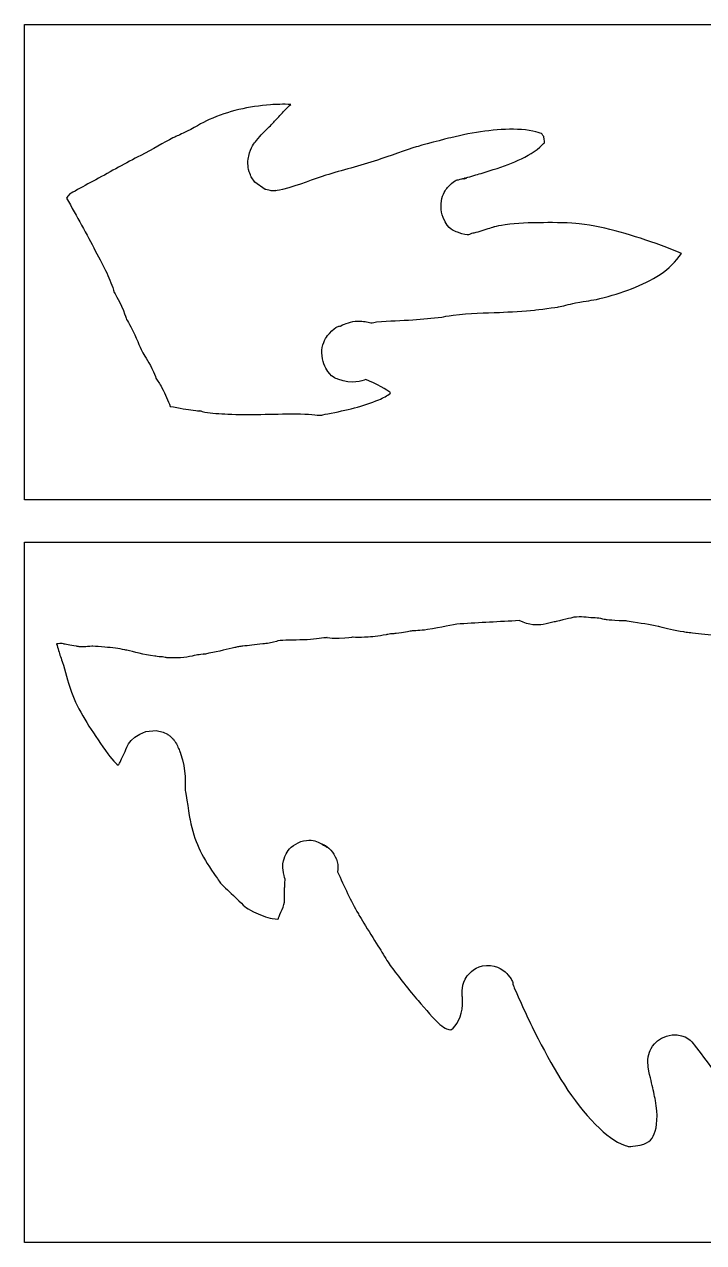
# Model space of a CAD drawing. Header units: millimetres. Extents: x 1 to 130, y 1 to 1067.
# Drawn here: x 0.5 to 64.5, y 952.5 to 1067.3 of the extents above; entities that cross this region are included whole.
import ezdxf

# ---------------------------------------------------------------- set-up
doc = ezdxf.new("R2010")
doc.units = ezdxf.units.MM
doc.layers.add('Calque_1', color=7, linetype='CONTINUOUS')

msp = doc.modelspace()

# ---------------------------------------------------------------- linework, layer by layer
at = {"layer": 'Calque_1', "color": 7}
for points in [[(0.50035, 1067.2762), (66.3418, 1067.2762), (66.3418, 1039.1782), (66.3418, 1022.4851), (0.50035, 1022.4851)], [(21.62637, 1054.845)], [(62.37184, 1045.6758)], [(11.58844, 1036.4515)], [(0.50035, 1018.4848), (70.34208, 1018.4848), (91.02764, 1018.4848), (91.02764, 952.4853), (0.50035, 952.4853)]]:
    msp.add_lwpolyline(points, close=True, dxfattribs=at)
for points in [[(49.43238, 1056.6742), (49.43238, 1056.6748)], [(33.76842, 1054.4947), (33.76842, 1054.4952)], [(23.17825, 1051.7298), (22.19969, 1052.4156), (21.86196, 1052.9149)], [(41.89076, 1052.7157), (41.91466, 1052.7157)], [(41.95356, 1052.7777), (41.95356, 1052.7777), (41.97846, 1052.7887), (41.99446, 1052.7887)], [(42.14044, 1052.7827), (42.06064, 1052.8037)], [(62.37168, 1045.6748), (62.37184, 1045.6758)], [(12.51342, 1034.862), (12.51342, 1034.8614)], [(16.90777, 1030.8673), (16.93267, 1030.8673), (16.93267, 1030.8673), (16.97057, 1030.8673)], [(47.11242, 1011.0947), (47.10242, 1011.0947)], [(29.02222, 1009.4853), (29.00622, 1009.4953)], [(31.46082, 1009.5247), (31.41082, 1009.5247)], [(37.02032, 1010.1293), (36.91492, 1010.1133)], [(4.17962, 1008.9075), (4.05182, 1008.9305)], [(11.93982, 1000.6374), (12.90212, 1000.7498), (13.57042, 1000.5931), (13.96552, 1000.3943)], [(15.20262, 998.6175), (15.21662, 998.5735)], [(28.55422, 990.0311), (28.51122, 990.0411)]]:
    msp.add_lwpolyline(points, dxfattribs=at)
for points in [[(23.69394, 1059.7005), (21.65121, 1059.5329), (19.67174, 1059.1066), (17.91576, 1058.3032)], [(25.58561, 1059.7325), (24.91265, 1059.7535), (24.18053, 1059.7435), (23.69394, 1059.7005)], [(25.07209, 1059.2249), (25.29009, 1059.4398), (25.42308, 1059.573), (25.58561, 1059.7325)], [(23.98627, 1058.0639), (24.08844, 1058.1745), (24.22353, 1058.32), (24.36211, 1058.4697)], [(24.36211, 1058.4697), (24.63928, 1058.7687), (24.78674, 1058.9436), (25.07209, 1059.2249)], [(17.91576, 1058.3032), (17.23372, 1057.9912), (16.44652, 1057.5056), (15.45998, 1057.0241)], [(22.9246, 1057.0028), (23.3169, 1057.4114), (23.63597, 1057.693), (23.83572, 1057.9009)], [(23.83572, 1057.9009), (23.69135, 1057.7505), (23.88462, 1057.9529), (23.98627, 1058.0639)], [(46.94976, 1057.3808), (44.91462, 1057.4568), (42.84026, 1057.1107), (40.64938, 1056.5975)], [(49.21069, 1056.979), (48.96216, 1057.1362), (47.97152, 1057.3428), (46.94976, 1057.3808)], [(14.49279, 1056.5831), (13.59475, 1056.1356), (12.6098, 1055.5169), (11.45235, 1054.9268)], [(15.45998, 1057.0241), (15.01729, 1056.8079), (14.68705, 1056.6799), (14.49279, 1056.5831)], [(21.62637, 1054.845), (21.84946, 1055.7879), (22.13481, 1056.0341), (22.35391, 1056.3293)], [(22.35391, 1056.3293), (22.57301, 1056.6245), (22.76497, 1056.8364), (22.9246, 1057.0028)], [(40.64938, 1056.5975), (40.43167, 1056.5465), (37.54348, 1055.7784), (37.4043, 1055.7362)], [(48.80351, 1055.4942), (49.16119, 1055.7487), (49.40423, 1056.0742), (49.47328, 1056.119)], [(49.43238, 1056.6748), (49.43238, 1056.6638), (49.25918, 1056.9483), (49.21069, 1056.979)], [(49.47328, 1056.119), (49.45928, 1056.1195), (49.49228, 1056.3412), (49.43238, 1056.6742)], [(37.4043, 1055.7362), (36.64953, 1055.5077), (34.70368, 1054.8066), (33.76842, 1054.4947)], [(43.50384, 1053.2266), (45.62917, 1053.8804), (47.28099, 1054.4109), (48.80351, 1055.4942)], [(11.45235, 1054.9268), (10.07201, 1054.2231), (8.68019, 1053.4285), (7.22253, 1052.6369)], [(21.55257, 1054.1234), (21.54257, 1054.5013), (21.59247, 1054.6983), (21.62637, 1054.845)], [(21.66811, 1053.3955), (21.57931, 1053.6942), (21.55766, 1053.9344), (21.55257, 1054.1234)], [(33.76842, 1054.4952), (32.05215, 1053.9228), (30.40412, 1053.5232), (28.87751, 1053.0575)], [(7.22253, 1052.6369), (6.56024, 1052.2773), (5.90834, 1051.9266), (5.27209, 1051.574)], [(21.86196, 1052.9149), (21.86186, 1052.915), (21.7125, 1053.2462), (21.66811, 1053.3955)], [(28.87751, 1053.0575), (27.73842, 1052.7101), (26.42562, 1052.1145), (24.82299, 1051.7206)], [(40.49909, 1052.0647), (41.19679, 1052.7589), (41.27402, 1052.5877), (41.39674, 1052.6316)], [(41.39674, 1052.6316), (41.64217, 1052.7196), (41.70842, 1052.7246), (41.79373, 1052.7437)], [(41.79373, 1052.7437), (41.86253, 1052.7587), (41.91086, 1052.7687), (41.95356, 1052.7777)], [(41.95256, 1052.7767), (41.93656, 1052.7507), (41.90766, 1052.7217), (41.89076, 1052.7157)], [(41.91466, 1052.7157), (41.96056, 1052.7277), (42.06462, 1052.7617), (42.14044, 1052.7827)], [(41.99446, 1052.7887), (42.01246, 1052.7887), (41.93756, 1052.7727), (41.95256, 1052.7767)], [(42.06064, 1052.8037), (42.61786, 1052.973), (43.06713, 1053.1127), (43.50384, 1053.2266)], [(5.27209, 1051.574), (4.9633, 1051.4029), (4.81015, 1051.307), (4.73482, 1051.267)], [(23.64438, 1051.6127), (23.50261, 1051.6317), (23.17845, 1051.7297), (23.17825, 1051.7298)], [(24.02332, 1051.5927), (23.91217, 1051.5927), (23.78606, 1051.5926), (23.64438, 1051.6127)], [(24.13825, 1051.6097), (24.10435, 1051.5987), (24.07835, 1051.5937), (24.02332, 1051.5927)], [(24.82299, 1051.7206), (24.3798, 1051.6117), (24.15571, 1051.594), (24.13825, 1051.6097)], [(39.883, 1051.0881), (40.07566, 1051.6245), (40.32469, 1051.8911), (40.49909, 1052.0647)], [(4.73482, 1051.267), (4.68092, 1051.201), (4.53867, 1050.9975), (4.47192, 1050.905)], [(4.47192, 1050.905), (5.43352, 1049.1911), (6.39921, 1047.4454), (7.18132, 1045.9464)], [(39.9259, 1049.08), (39.67747, 1049.6857), (39.68994, 1050.5516), (39.883, 1051.0881)], [(41.28908, 1047.6932), (41.03427, 1047.7962), (40.42276, 1047.8682), (39.9259, 1049.08)], [(44.72492, 1048.1947), (44.81072, 1048.2197), (44.24911, 1048.0306), (43.77629, 1047.8793)], [(45.77522, 1048.3948), (45.23046, 1048.3158), (44.98832, 1048.2597), (44.72492, 1048.1947)], [(49.38745, 1048.5892), (48.00821, 1048.5692), (46.92908, 1048.5632), (45.77522, 1048.3948)], [(52.75934, 1048.4902), (51.97044, 1048.591), (50.43985, 1048.6038), (49.38745, 1048.5892)], [(60.50033, 1046.4435), (57.84271, 1047.3906), (55.35989, 1048.1574), (52.75934, 1048.4902)], [(42.60387, 1047.5649), (42.42768, 1047.5359), (42.50141, 1047.205), (41.28908, 1047.6932)], [(43.0287, 1047.6579), (42.90219, 1047.6249), (42.77997, 1047.5939), (42.60387, 1047.5649)], [(43.77629, 1047.8793), (43.52996, 1047.8003), (43.28172, 1047.7239), (43.0287, 1047.6579)], [(7.18132, 1045.9464), (8.01033, 1044.3573), (8.60955, 1043.2638), (8.96823, 1042.0091)], [(62.37184, 1045.6758), (61.79866, 1045.9508), (61.17299, 1046.2037), (60.50033, 1046.4435)], [(60.36857, 1043.711), (61.21972, 1044.2551), (61.83172, 1044.9002), (62.37168, 1045.6748)], [(54.70752, 1041.4418), (56.76431, 1041.9473), (58.71774, 1042.6557), (60.36857, 1043.711)], [(8.96823, 1042.0091), (8.97823, 1041.9791), (9.34787, 1041.4586), (9.82517, 1040.3058)], [(52.39092, 1041.0261), (53.6235, 1041.2794), (53.7538, 1041.2074), (54.70752, 1041.4418)], [(9.82517, 1040.3058), (10.00077, 1039.8819), (10.09635, 1039.6), (10.13197, 1039.4564)], [(40.88155, 1039.8786), (42.45226, 1040.0882), (43.91392, 1040.0871), (45.24547, 1040.1425)], [(45.24547, 1040.1425), (46.20448, 1040.1825), (47.65635, 1040.2722), (48.53075, 1040.3526)], [(48.53075, 1040.3526), (48.71284, 1040.3686), (50.74309, 1040.6419), (50.79936, 1040.6529)], [(50.79936, 1040.6529), (51.19745, 1040.7319), (51.72195, 1040.8885), (52.39092, 1041.0261)], [(10.13197, 1039.4564), (10.21977, 1039.3263), (10.35157, 1039.1102), (10.53206, 1038.7701)], [(29.22959, 1038.1537), (29.93328, 1038.8984), (30.0999, 1038.8494), (30.21843, 1038.8222)], [(30.21843, 1038.8222), (30.29223, 1038.8642), (30.20243, 1038.8222), (30.31623, 1038.8832)], [(30.31623, 1038.8832), (30.69067, 1039.0746), (31.28102, 1039.3077), (31.89492, 1039.3208)], [(31.89492, 1039.3208), (32.44496, 1039.3328), (32.79715, 1039.2298), (33.11323, 1039.1415)], [(33.11323, 1039.1415), (33.29412, 1039.1635), (33.50094, 1039.2225), (33.67375, 1039.2375)], [(33.67375, 1039.2375), (34.88408, 1039.3438), (36.01918, 1039.3722), (37.07756, 1039.4438)], [(37.07756, 1039.4438), (37.99905, 1039.5068), (38.90937, 1039.5855), (39.80552, 1039.6937)], [(39.80552, 1039.6937), (39.97952, 1039.7147), (40.33431, 1039.8055), (40.88155, 1039.8786)], [(10.53206, 1038.7701), (11.0793, 1037.7384), (11.3431, 1036.9145), (11.58844, 1036.4515)], [(28.55773, 1036.8388), (28.69342, 1037.5149), (29.0097, 1037.9211), (29.22959, 1038.1537)], [(28.88259, 1034.8749), (28.61141, 1035.3347), (28.42204, 1036.1626), (28.55773, 1036.8388)], [(11.58844, 1036.4515), (11.76284, 1036.1227), (12.11962, 1035.6246), (12.51342, 1034.862)], [(12.51342, 1034.8614), (12.75706, 1034.3896), (12.82202, 1034.1473), (12.88777, 1033.9538)], [(30.03126, 1033.849), (29.82114, 1033.94), (29.42485, 1033.9552), (28.88259, 1034.8749)], [(12.88777, 1033.9538), (13.04999, 1033.6969), (13.23238, 1033.4216), (13.44868, 1033.0393)], [(32.64428, 1033.814), (32.33629, 1033.724), (31.37708, 1033.2676), (30.03126, 1033.849)], [(34.92057, 1032.6115), (34.79426, 1032.7707), (33.60788, 1033.4288), (32.64428, 1033.814)], [(13.44868, 1033.0393), (13.81544, 1032.3912), (14.02377, 1031.8249), (14.2293, 1031.2772)], [(33.88427, 1031.9019), (34.3096, 1032.0792), (34.65701, 1032.2846), (34.98047, 1032.5115)], [(34.98047, 1032.5115), (34.96547, 1032.5335), (34.93357, 1032.5945), (34.92057, 1032.6115)], [(14.2293, 1031.2772), (15.13303, 1031.1427), (15.84849, 1030.968), (16.39424, 1030.9153)], [(16.39424, 1030.9153), (16.77866, 1030.8783), (16.95406, 1030.8643), (16.90777, 1030.8673)], [(16.97057, 1030.8673), (16.98257, 1030.8673), (16.77602, 1030.9043), (17.11903, 1030.8483)], [(17.11903, 1030.8483), (17.14493, 1030.8483), (17.33275, 1030.7813), (17.50834, 1030.7245)], [(29.08166, 1030.5858), (30.82019, 1030.9197), (32.42102, 1031.2918), (33.88427, 1031.9019)], [(17.50834, 1030.7245), (18.13341, 1030.6305), (18.88589, 1030.5839), (19.65573, 1030.5519)], [(19.65573, 1030.5519), (21.69147, 1030.4669), (23.81242, 1030.5679), (26.04072, 1030.5819)], [(26.04072, 1030.5819), (27.32678, 1030.5929), (28.05401, 1030.4057), (28.4532, 1030.4519)], [(28.4532, 1030.4519), (28.4632, 1030.4529), (28.6708, 1030.5069), (29.08166, 1030.5858)], [(52.27382, 1011.415), (52.29682, 1011.415), (51.43962, 1011.207), (50.57362, 1011.0092)], [(53.18302, 1011.425), (52.96552, 1011.446), (52.50302, 1011.442), (52.27382, 1011.415)], [(54.78222, 1011.3094), (54.32932, 1011.3454), (53.81862, 1011.3644), (53.18302, 1011.425)], [(55.23832, 1011.1862), (55.17832, 1011.1962), (55.12552, 1011.1692), (54.78222, 1011.3094)], [(38.46012, 1010.2453), (37.72232, 1010.1335), (37.23552, 1010.1543), (37.02032, 1010.1293)], [(41.52552, 1010.7824), (40.78832, 1010.7364), (39.78092, 1010.4456), (38.46012, 1010.2453)], [(47.10242, 1011.0947), (45.23432, 1010.9925), (43.37162, 1010.8966), (41.52552, 1010.7824)], [(49.35692, 1010.7351), (48.75922, 1010.6401), (48.07132, 1010.6501), (47.11242, 1011.0947)], [(50.39822, 1010.9702), (50.07862, 1010.8862), (49.73752, 1010.794), (49.35692, 1010.7351)], [(50.57362, 1011.0092), (50.52062, 1010.9972), (50.45192, 1010.9842), (50.39822, 1010.9702)], [(55.38242, 1011.1672), (55.34842, 1011.1672), (55.31142, 1011.1772), (55.23832, 1011.1862)], [(56.51942, 1011.0862), (55.86992, 1011.1272), (55.65722, 1011.1372), (55.38242, 1011.1672)], [(57.16272, 1011.0702), (56.95662, 1011.0702), (56.79162, 1011.0692), (56.51942, 1011.0862)], [(57.45492, 1011.0192), (57.28352, 1011.0492), (57.25002, 1011.0552), (57.16272, 1011.0702)], [(60.17702, 1010.5468), (59.46352, 1010.727), (58.51652, 1010.8359), (57.45492, 1011.0192)], [(60.33412, 1010.5128), (60.29212, 1010.5238), (60.21832, 1010.5358), (60.17702, 1010.5468)], [(62.61032, 1010.0261), (61.67932, 1010.1398), (60.94792, 1010.3507), (60.33412, 1010.5128)], [(24.36242, 1009.1848), (24.45042, 1009.1988), (24.19062, 1009.0948), (23.55852, 1008.9733)], [(26.83072, 1009.2828), (25.78422, 1009.2448), (24.91152, 1009.2708), (24.36242, 1009.1848)], [(28.91722, 1009.4853), (28.37912, 1009.4353), (27.69852, 1009.3139), (26.83072, 1009.2828)], [(29.00622, 1009.4953), (28.95322, 1009.4953), (28.98922, 1009.4953), (28.91722, 1009.4853)], [(29.95542, 1009.4003), (29.59802, 1009.4103), (29.36822, 1009.4183), (29.02222, 1009.4853)], [(30.13352, 1009.4153), (30.02482, 1009.4143), (30.07852, 1009.3973), (29.95542, 1009.4003)], [(31.41082, 1009.5247), (31.38882, 1009.5057), (30.95212, 1009.412), (30.13352, 1009.4153)], [(32.53302, 1009.5241), (32.11882, 1009.5081), (31.76392, 1009.5141), (31.46082, 1009.5247)], [(32.66222, 1009.5391), (32.62522, 1009.5391), (32.56822, 1009.5251), (32.53302, 1009.5241)], [(34.56542, 1009.7654), (33.84602, 1009.6058), (33.20232, 1009.5607), (32.66222, 1009.5391)], [(34.71392, 1009.7834), (34.65692, 1009.7694), (34.62192, 1009.7734), (34.56542, 1009.7654)], [(34.96972, 1009.8484), (34.87272, 1009.8244), (34.86802, 1009.8204), (34.71392, 1009.7834)], [(35.27872, 1009.8584), (35.09682, 1009.8484), (35.07752, 1009.8584), (34.96972, 1009.8484)], [(35.50142, 1009.8934), (35.38872, 1009.8834), (35.40442, 1009.8644), (35.27872, 1009.8584)], [(36.91492, 1010.1133), (36.71052, 1010.0713), (36.23812, 1009.9514), (35.50142, 1009.8934)], [(62.81392, 1009.9821), (62.72792, 1009.9921), (62.69332, 1010.0151), (62.61032, 1010.0261)], [(63.40862, 1009.9211), (63.22502, 1009.9421), (62.99012, 1009.9641), (62.81392, 1009.9821)], [(65.85192, 1009.672), (64.97962, 1009.744), (64.16442, 1009.8341), (63.40862, 1009.9211)], [(4.05182, 1008.9305), (4.02982, 1008.9305), (3.68632, 1008.9185), (3.53062, 1008.9095)], [(3.53062, 1008.9095), (3.59562, 1008.6979), (3.65492, 1008.5149), (3.71972, 1008.283)], [(3.71972, 1008.283), (3.83632, 1007.8662), (3.94562, 1007.5824), (4.13702, 1007.0433)], [(5.39522, 1008.6847), (4.75962, 1008.7667), (4.35392, 1008.866), (4.17962, 1008.9075)], [(5.67562, 1008.6337), (5.51132, 1008.6487), (5.53512, 1008.6647), (5.39522, 1008.6847)], [(5.82162, 1008.6337), (5.75262, 1008.6337), (5.75862, 1008.6217), (5.67562, 1008.6337)], [(6.57112, 1008.6567), (6.40682, 1008.6347), (6.18982, 1008.6137), (5.82162, 1008.6337)], [(6.65412, 1008.6567), (6.63612, 1008.6567), (6.58912, 1008.6565), (6.57112, 1008.6567)], [(6.93602, 1008.6797), (6.94702, 1008.6797), (6.80672, 1008.6697), (6.65412, 1008.6567)], [(8.07582, 1008.5957), (7.63712, 1008.6317), (7.25912, 1008.6667), (6.93602, 1008.6797)], [(9.95512, 1008.3426), (9.43182, 1008.4578), (8.74172, 1008.5409), (8.07582, 1008.5957)], [(10.13432, 1008.3056), (10.08832, 1008.3166), (9.99912, 1008.3336), (9.95512, 1008.3426)], [(12.77532, 1007.7563), (11.68882, 1007.887), (10.81322, 1008.1432), (10.13432, 1008.3056)], [(16.81142, 1007.8695), (16.62692, 1007.8265), (16.39662, 1007.7745), (16.05532, 1007.7077)], [(17.35242, 1007.9185), (16.98292, 1007.8675), (16.82182, 1007.8565), (16.81142, 1007.8695)], [(17.43242, 1007.9185), (17.29582, 1007.8985), (17.44942, 1007.9285), (17.35242, 1007.9185)], [(17.88422, 1008.0186), (17.70702, 1007.9856), (17.62072, 1007.9456), (17.43242, 1007.9185)], [(20.30882, 1008.5563), (19.64492, 1008.4044), (18.84132, 1008.193), (17.88422, 1008.0186)], [(20.66662, 1008.6353), (20.57562, 1008.6183), (20.40602, 1008.5773), (20.30882, 1008.5563)], [(21.08732, 1008.6843), (20.98282, 1008.6723), (20.75522, 1008.6513), (20.66662, 1008.6353)], [(22.97012, 1008.9043), (22.19842, 1008.7959), (21.56892, 1008.735), (21.08732, 1008.6843)], [(23.55852, 1008.9733), (23.29512, 1008.9223), (23.20752, 1008.9363), (22.97012, 1008.9043)], [(4.13702, 1007.0433), (4.15302, 1006.9993), (4.16702, 1006.9553), (4.17902, 1006.911)], [(4.17902, 1006.911), (4.46782, 1005.9188), (4.67262, 1005.0486), (4.92752, 1004.3578)], [(13.00622, 1007.7083), (12.90822, 1007.7183), (12.86992, 1007.7443), (12.77532, 1007.7563)], [(13.50082, 1007.6863), (13.37252, 1007.6863), (13.27892, 1007.6863), (13.00622, 1007.7083)], [(13.90312, 1007.6003), (13.83812, 1007.6103), (13.68172, 1007.6403), (13.50082, 1007.6863)], [(14.69352, 1007.5733), (14.33692, 1007.5733), (14.25452, 1007.5633), (13.90312, 1007.6003)], [(14.84382, 1007.5883), (14.78482, 1007.5883), (14.75482, 1007.5733), (14.69352, 1007.5733)], [(16.05532, 1007.7077), (15.72582, 1007.6437), (15.32252, 1007.5945), (14.84382, 1007.5883)], [(4.92752, 1004.3578), (5.54082, 1002.6955), (6.68142, 1000.9554), (7.89002, 999.187)], [(9.96372, 998.6865), (9.99372, 998.7465), (10.21112, 1000.0662), (11.93982, 1000.6374)], [(13.96552, 1000.3943), (13.96552, 1000.3943), (14.14042, 1000.2753), (14.20212, 1000.2255)], [(14.20212, 1000.2255), (14.44852, 1000.0263), (14.51682, 999.923), (14.57852, 999.845)], [(14.57852, 999.845), (14.70172, 999.6887), (14.72942, 999.6345), (14.75692, 999.5861)], [(7.89002, 999.187), (8.55122, 998.2194), (9.01822, 997.7199), (9.33852, 997.4617)], [(9.33852, 997.4617), (9.46972, 997.6875), (9.63182, 998.0179), (9.96372, 998.6865)], [(14.75692, 999.5861), (14.81392, 999.4911), (14.82892, 999.4592), (14.84392, 999.4264)], [(14.84392, 999.4264), (14.87692, 999.3624), (14.89392, 999.3274), (14.91092, 999.2876)], [(14.91092, 999.2876), (14.94792, 999.2086), (14.98292, 999.1312), (15.01762, 999.0523)], [(15.01762, 999.0523), (15.05262, 998.9733), (15.08562, 998.8968), (15.11162, 998.8355)], [(15.11162, 998.8355), (15.12562, 998.8055), (15.13662, 998.7785), (15.14762, 998.7545)], [(15.14762, 998.7545), (15.14762, 998.7415), (15.15762, 998.7315), (15.16562, 998.7135)], [(15.16562, 998.7135), (15.16562, 998.7035), (15.17562, 998.6955), (15.18162, 998.6725)], [(15.18162, 998.6725), (15.18162, 998.6605), (15.19162, 998.6475), (15.20262, 998.6175)], [(15.21662, 998.5735), (15.79432, 996.9551), (15.59432, 995.6856), (15.64992, 995.0921)], [(15.64992, 995.0921), (15.65992, 995.0041), (16.09882, 992.314), (16.09872, 992.3194)], [(16.09872, 992.3194), (16.52772, 990.2951), (17.12642, 989.0241), (18.35462, 987.2514)], [(25.33932, 989.4222), (25.64922, 989.8377), (26.35802, 990.3249), (27.06322, 990.3914)], [(27.06322, 990.3914), (27.69072, 990.4504), (28.10692, 990.2786), (28.41622, 990.0981)], [(28.41622, 990.0981), (28.46022, 990.0771), (28.50322, 990.0571), (28.55422, 990.0311)], [(28.51122, 990.0411), (28.54022, 990.0291), (28.55622, 990.0231), (28.58422, 990.0111)], [(28.58422, 990.0111), (28.70672, 989.9301), (28.87882, 989.8334), (28.92592, 989.7932)], [(28.92592, 989.7932), (29.07982, 989.6625), (28.97892, 989.7932), (28.59722, 990.006)], [(28.59722, 990.006), (28.70062, 989.962), (28.72722, 989.982), (28.86542, 989.8967)], [(28.86542, 989.8967), (29.26742, 989.6476), (29.80812, 989.0267), (29.96212, 988.3747)], [(24.86202, 987.6131), (24.83602, 987.8421), (24.80702, 988.0259), (24.90602, 988.4728)], [(24.90602, 988.4728), (24.95502, 988.6962), (25.02932, 989.0069), (25.33932, 989.4222)], [(29.96212, 988.3747), (30.04712, 988.0124), (30.03312, 987.7083), (29.99212, 987.4346)], [(18.35462, 987.2514), (18.67822, 986.7843), (18.89502, 986.4582), (19.03542, 986.302)], [(25.06092, 986.7443), (24.98492, 986.9394), (24.91102, 987.1785), (24.86202, 987.6131)], [(29.99212, 987.4346), (30.61402, 986.0495), (31.25222, 984.6887), (31.95262, 983.4545)], [(19.03542, 986.302), (19.34612, 985.9568), (19.82072, 985.549), (20.38832, 985.0092)], [(25.01592, 986.0196), (25.02592, 986.1839), (25.03692, 986.4043), (25.05092, 986.6358)], [(25.05092, 986.6358), (25.05092, 986.6738), (25.06092, 986.7088), (25.06092, 986.7443)], [(20.38832, 985.0092), (21.35982, 984.0852), (21.17182, 984.1173), (22.08712, 983.6596)], [(24.98592, 984.5626), (24.99592, 984.6056), (24.96692, 984.992), (24.99592, 985.7186)], [(24.99592, 985.7186), (25.00592, 985.9191), (24.99592, 985.7726), (25.00592, 985.8207)], [(25.00592, 985.8207), (25.00592, 985.8697), (25.01592, 985.9373), (25.01592, 986.0196)], [(24.42252, 982.9974), (24.40452, 983.1483), (24.89942, 984.0055), (24.98592, 984.5626)], [(22.08712, 983.6596), (22.62652, 983.3899), (23.33092, 983.1144), (23.85092, 983.0194)], [(23.85092, 983.0194), (24.30712, 982.9364), (24.40802, 982.9974), (24.42252, 982.9974)], [(31.95262, 983.4545), (32.19682, 983.0244), (33.67662, 980.6317), (34.15812, 979.8689)], [(34.15812, 979.8689), (34.51912, 979.2971), (34.80132, 978.8108), (35.06042, 978.4487)], [(35.06042, 978.4487), (35.54902, 977.7661), (36.88132, 976.1069), (37.57192, 975.3006)], [(42.21482, 977.6146), (42.43112, 977.9106), (42.96032, 978.5348), (44.00732, 978.6063)], [(44.00732, 978.6063), (45.05442, 978.6783), (45.78552, 978.0389), (46.04502, 977.7212)], [(41.73762, 975.7092), (41.70262, 975.9961), (41.63342, 976.8187), (42.21482, 977.6146)], [(46.04502, 977.7212), (46.56412, 977.0858), (46.47562, 976.9524), (46.51292, 976.8287)], [(46.51292, 976.8287), (46.54592, 976.7156), (46.57992, 976.6333), (46.59192, 976.6064)], [(46.59192, 976.6064), (46.61492, 976.5474), (46.66192, 976.4309), (46.67192, 976.4072)], [(46.67192, 976.4072), (47.40022, 974.7776), (48.10392, 973.1845), (48.87572, 971.7012)], [(37.57192, 975.3006), (38.31052, 974.4383), (39.01972, 973.5582), (39.63132, 973.0528)], [(40.70972, 972.5661), (41.20372, 972.8533), (41.69332, 973.8087), (41.76262, 974.8892)], [(41.75162, 975.5556), (41.75162, 975.5846), (41.75162, 975.6066), (41.73762, 975.7092)], [(41.76262, 974.8892), (41.77262, 974.9772), (41.76262, 975.2633), (41.75162, 975.5556)], [(39.63132, 973.0528), (40.17272, 972.6055), (40.41292, 972.5307), (40.68572, 972.5561)], [(40.68572, 972.5561), (40.69972, 972.5661), (40.69572, 972.557), (40.70972, 972.5661)], [(48.87572, 971.7012), (50.45192, 968.6722), (52.11862, 965.7947), (54.29312, 963.6276)], [(59.37932, 970.4332), (59.44532, 970.6206), (59.53992, 970.8802), (59.84062, 971.2256)], [(59.84062, 971.2256), (60.14132, 971.571), (60.78732, 972.002), (61.49882, 972.0508)], [(61.49882, 972.0508), (62.92182, 972.1488), (63.36822, 971.3865), (63.57292, 971.1299)], [(59.22982, 969.4404), (59.22982, 969.6117), (59.11402, 969.6836), (59.37932, 970.4332)], [(63.57292, 971.1299), (64.79062, 969.6046), (65.89992, 968.008), (66.93772, 966.4375)], [(59.31282, 968.6499), (59.25482, 968.9459), (59.23582, 969.0982), (59.22982, 969.4404)], [(59.57132, 967.5286), (59.50432, 967.818), (59.40252, 968.1885), (59.31282, 968.6499)], [(59.92922, 965.8897), (59.83922, 966.3706), (59.70512, 966.917), (59.57132, 967.5286)], [(59.82012, 962.7232), (60.09292, 963.3417), (60.18462, 964.5244), (59.92922, 965.8897)], [(54.29312, 963.6276), (55.32252, 962.6018), (56.04752, 962.0167), (57.07482, 961.6441)], [(58.04882, 961.5955), (59.33202, 961.7926), (59.54722, 962.1046), (59.82012, 962.7232)], [(57.07482, 961.6441), (57.26672, 961.5741), (57.37792, 961.5428), (57.43212, 961.5255)], [(57.43212, 961.5255), (57.50112, 961.5255), (57.66872, 961.5375), (58.04882, 961.5955)]]:
    msp.add_open_spline(points, degree=3, dxfattribs=at)

doc.saveas('drawing.dxf')
